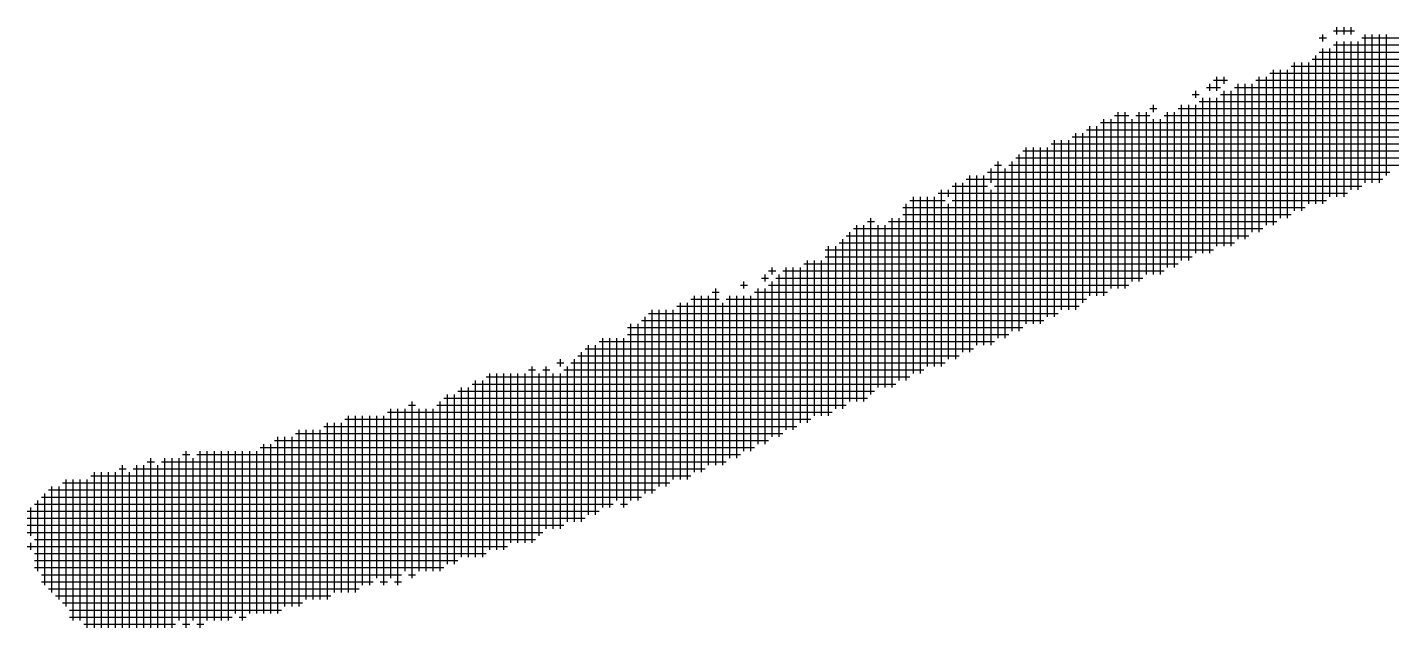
# Model space of a CAD drawing. Header units: feet. Extents: x 0 to 708085, y 0 to 237600.
# Drawn here: x 582597 to 583328, y 11930 to 12251 of the extents above; entities that cross this region are included whole.
import ezdxf

# ---------------------------------------------------------------- set-up
doc = ezdxf.new("R2010")
doc.units = ezdxf.units.FT
doc.header["$LTSCALE"] = 2200
doc.header["$MEASUREMENT"] = 0
doc.layers.add('CX-MISC', color=2, linetype='CONTINUOUS')

msp = doc.modelspace()

# ---------------------------------------------------------------- linework, layer by layer
at = {"layer": 'CX-MISC'}
for p, q in [((583298.38, 12247.42, 9817.04), (583298.38, 12251.2, 9817.04)), ((583302.16, 12247.42, 9817.04), (583302.16, 12251.2, 9817.04)), ((583305.94, 12247.42, 9817.04), (583305.94, 12251.2, 9817.04)), ((583288.93, 12245.53, 9817.04), (583292.71, 12245.53, 9817.04)), ((583290.82, 12243.64, 9817.04), (583290.82, 12247.42, 9817.04)), ((583296.49, 12249.31, 9817.04), (583307.83, 12249.31, 9817.04)), ((583298.38, 12160.48, 9817.04), (583298.38, 12243.64, 9817.04)), ((583302.16, 12160.48, 9817.04), (583302.16, 12243.64, 9817.04)), ((583305.94, 12164.26, 9817.04), (583305.94, 12243.64, 9817.04)), ((583309.72, 12164.26, 9817.04), (583309.72, 12243.64, 9817.04)), ((583311.61, 12245.53, 9817.04), (583504.39, 12245.53, 9817.04)), ((583313.5, 12168.04, 9817.04), (583313.5, 12247.42, 9817.04)), ((583317.28, 12168.04, 9817.04), (583317.28, 12247.42, 9817.04)), ((583321.06, 12168.04, 9817.04), (583321.06, 12247.42, 9817.04)), ((583324.84, 12171.82, 9817.04), (583324.84, 12247.42, 9817.04)), ((583287.04, 12156.7, 9817.04), (583287.04, 12236.08, 9817.04)), ((583288.93, 12237.97, 9817.04), (583489.27, 12237.97, 9817.04)), ((583290.82, 12156.7, 9817.04), (583290.82, 12239.86, 9817.04)), ((583294.6, 12160.48, 9817.04), (583294.6, 12239.86, 9817.04)), ((583296.49, 12241.75, 9817.04), (583500.61, 12241.75, 9817.04)), ((583264.36, 12145.36, 9817.04), (583264.36, 12228.52, 9817.04)), ((583268.14, 12149.14, 9817.04), (583268.14, 12228.52, 9817.04)), ((583271.92, 12149.14, 9817.04), (583271.92, 12228.52, 9817.04)), ((583273.81, 12230.41, 9817.04), (583474.15, 12230.41, 9817.04)), ((583275.7, 12152.92, 9817.04), (583275.7, 12232.3, 9817.04)), ((583279.48, 12152.92, 9817.04), (583279.48, 12232.3, 9817.04)), ((583283.26, 12156.7, 9817.04), (583283.26, 12232.3, 9817.04)), ((583285.15, 12234.19, 9817.04), (583481.71, 12234.19, 9817.04)), ((583232.23, 12222.85, 9817.04), (583239.79, 12222.85, 9817.04)), ((583234.12, 12217.18, 9817.04), (583234.12, 12224.74, 9817.04)), ((583237.9, 12220.96, 9817.04), (583237.9, 12224.74, 9817.04)), ((583254.91, 12222.85, 9817.04), (583451.47, 12222.85, 9817.04)), ((583256.8, 12141.58, 9817.04), (583256.8, 12224.74, 9817.04)), ((583260.58, 12145.36, 9817.04), (583260.58, 12224.74, 9817.04)), ((583262.47, 12226.63, 9817.04), (583462.81, 12226.63, 9817.04)), ((583220.89, 12215.29, 9817.04), (583224.67, 12215.29, 9817.04)), ((583222.78, 12213.4, 9817.04), (583222.78, 12217.18, 9817.04)), ((583228.45, 12219.07, 9817.04), (583236.01, 12219.07, 9817.04)), ((583230.34, 12217.18, 9817.04), (583230.34, 12220.96, 9817.04)), ((583236.01, 12215.29, 9817.04), (583432.57, 12215.29, 9817.04)), ((583237.9, 12134.02, 9817.04), (583237.9, 12217.18, 9817.04)), ((583241.68, 12134.02, 9817.04), (583241.68, 12217.18, 9817.04)), ((583243.57, 12219.07, 9817.04), (583443.91, 12219.07, 9817.04)), ((583245.46, 12137.8, 9817.04), (583245.46, 12220.96, 9817.04)), ((583249.24, 12137.8, 9817.04), (583249.24, 12220.96, 9817.04)), ((583253.02, 12141.58, 9817.04), (583253.02, 12220.96, 9817.04)), ((583198.21, 12207.73, 9817.04), (583201.99, 12207.73, 9817.04)), ((583200.1, 12205.84, 9817.04), (583200.1, 12209.62, 9817.04)), ((583213.33, 12207.73, 9817.04), (583413.67, 12207.73, 9817.04)), ((583215.22, 12126.46, 9817.04), (583215.22, 12209.62, 9817.04)), ((583219, 12126.46, 9817.04), (583219, 12209.62, 9817.04)), ((583222.78, 12130.24, 9817.04), (583222.78, 12209.62, 9817.04)), ((583224.67, 12211.51, 9817.04), (583417.45, 12211.51, 9817.04)), ((583226.56, 12130.24, 9817.04), (583226.56, 12213.4, 9817.04)), ((583230.34, 12130.24, 9817.04), (583230.34, 12213.4, 9817.04)), ((583234.12, 12134.02, 9817.04), (583234.12, 12213.4, 9817.04)), ((583171.75, 12200.17, 9817.04), (583394.77, 12200.17, 9817.04)), ((583173.64, 12107.56, 9817.04), (583173.64, 12202.06, 9817.04)), ((583177.42, 12111.34, 9817.04), (583177.42, 12202.06, 9817.04)), ((583179.31, 12203.95, 9817.04), (583186.87, 12203.95, 9817.04)), ((583181.2, 12111.34, 9817.04), (583181.2, 12205.84, 9817.04)), ((583184.98, 12111.34, 9817.04), (583184.98, 12205.84, 9817.04)), ((583188.76, 12115.12, 9817.04), (583188.76, 12202.06, 9817.04)), ((583190.65, 12203.95, 9817.04), (583198.21, 12203.95, 9817.04)), ((583192.54, 12115.12, 9817.04), (583192.54, 12205.84, 9817.04)), ((583196.32, 12118.9, 9817.04), (583196.32, 12205.84, 9817.04)), ((583200.1, 12118.9, 9817.04), (583200.1, 12202.06, 9817.04)), ((583203.88, 12118.9, 9817.04), (583203.88, 12202.06, 9817.04)), ((583205.77, 12203.95, 9817.04), (583406.11, 12203.95, 9817.04)), ((583207.66, 12122.68, 9817.04), (583207.66, 12205.84, 9817.04)), ((583211.44, 12122.68, 9817.04), (583211.44, 12205.84, 9817.04)), ((583156.63, 12192.61, 9817.04), (583375.87, 12192.61, 9817.04)), ((583158.52, 12100, 9817.04), (583158.52, 12194.5, 9817.04)), ((583162.3, 12103.78, 9817.04), (583162.3, 12194.5, 9817.04)), ((583164.19, 12196.39, 9817.04), (583387.21, 12196.39, 9817.04)), ((583166.08, 12107.56, 9817.04), (583166.08, 12198.28, 9817.04)), ((583169.86, 12107.56, 9817.04), (583169.86, 12198.28, 9817.04)), ((583130.17, 12185.05, 9817.04), (583356.97, 12185.05, 9817.04)), ((583132.06, 12092.44, 9817.04), (583132.06, 12186.94, 9817.04)), ((583135.84, 12092.44, 9817.04), (583135.84, 12186.94, 9817.04)), ((583139.62, 12092.44, 9817.04), (583139.62, 12186.94, 9817.04)), ((583143.4, 12096.22, 9817.04), (583143.4, 12186.94, 9817.04)), ((583145.29, 12188.83, 9817.04), (583368.31, 12188.83, 9817.04)), ((583147.18, 12096.22, 9817.04), (583147.18, 12190.72, 9817.04)), ((583150.96, 12100, 9817.04), (583150.96, 12190.72, 9817.04)), ((583154.74, 12100, 9817.04), (583154.74, 12190.72, 9817.04)), ((583115.05, 12177.49, 9817.04), (583118.83, 12177.49, 9817.04)), ((583116.94, 12084.88, 9817.04), (583116.94, 12179.38, 9817.04)), ((583122.61, 12177.49, 9817.04), (583334.29, 12177.49, 9817.04)), ((583124.5, 12088.66, 9817.04), (583124.5, 12179.38, 9817.04)), ((583126.39, 12181.27, 9817.04), (583349.41, 12181.27, 9817.04)), ((583128.28, 12088.66, 9817.04), (583128.28, 12183.16, 9817.04)), ((583099.93, 12169.93, 9817.04), (583322.95, 12169.93, 9817.04)), ((583101.82, 12077.32, 9817.04), (583101.82, 12171.82, 9817.04)), ((583105.6, 12081.1, 9817.04), (583105.6, 12171.82, 9817.04)), ((583109.38, 12081.1, 9817.04), (583109.38, 12171.82, 9817.04)), ((583111.27, 12173.71, 9817.04), (583326.73, 12173.71, 9817.04)), ((583113.16, 12168.04, 9817.04), (583113.16, 12175.6, 9817.04)), ((583120.72, 12084.88, 9817.04), (583120.72, 12175.6, 9817.04)), ((583086.7, 12069.76, 9817.04), (583086.7, 12164.26, 9817.04)), ((583090.48, 12160.48, 9817.04), (583090.48, 12164.26, 9817.04)), ((583092.37, 12166.15, 9817.04), (583111.27, 12166.15, 9817.04)), ((583094.26, 12073.54, 9817.04), (583094.26, 12168.04, 9817.04)), ((583098.04, 12077.32, 9817.04), (583098.04, 12168.04, 9817.04)), ((583113.16, 12081.1, 9817.04), (583113.16, 12164.26, 9817.04)), ((583115.05, 12166.15, 9817.04), (583311.61, 12166.15, 9817.04)), ((583067.8, 12062.2, 9817.04), (583067.8, 12156.7, 9817.04)), ((583069.69, 12158.59, 9817.04), (583088.59, 12158.59, 9817.04)), ((583071.58, 12065.98, 9817.04), (583071.58, 12160.48, 9817.04)), ((583075.36, 12065.98, 9817.04), (583075.36, 12160.48, 9817.04)), ((583079.14, 12069.76, 9817.04), (583079.14, 12160.48, 9817.04)), ((583082.92, 12069.76, 9817.04), (583082.92, 12160.48, 9817.04)), ((583084.81, 12162.37, 9817.04), (583304.05, 12162.37, 9817.04)), ((583090.48, 12073.54, 9817.04), (583090.48, 12156.7, 9817.04)), ((583092.37, 12158.59, 9817.04), (583292.71, 12158.59, 9817.04)), ((583048.9, 12054.64, 9817.04), (583048.9, 12149.14, 9817.04)), ((583060.24, 12058.42, 9817.04), (583060.24, 12149.14, 9817.04)), ((583064.02, 12062.2, 9817.04), (583064.02, 12149.14, 9817.04)), ((583065.91, 12154.81, 9817.04), (583281.37, 12154.81, 9817.04)), ((583065.91, 12151.03, 9817.04), (583273.81, 12151.03, 9817.04)), ((583037.56, 12050.86, 9817.04), (583037.56, 12141.58, 9817.04)), ((583039.45, 12143.47, 9817.04), (583258.69, 12143.47, 9817.04)), ((583041.34, 12050.86, 9817.04), (583041.34, 12145.36, 9817.04)), ((583045.12, 12050.86, 9817.04), (583045.12, 12145.36, 9817.04)), ((583047.01, 12147.25, 9817.04), (583050.79, 12147.25, 9817.04)), ((583052.68, 12058.42, 9817.04), (583052.68, 12145.36, 9817.04)), ((583056.46, 12058.42, 9817.04), (583056.46, 12145.36, 9817.04)), ((583058.35, 12147.25, 9817.04), (583266.25, 12147.25, 9817.04)), ((583026.22, 12043.3, 9817.04), (583026.22, 12134.02, 9817.04)), ((583030, 12047.08, 9817.04), (583030, 12134.02, 9817.04)), ((583031.89, 12135.91, 9817.04), (583243.57, 12135.91, 9817.04)), ((583033.78, 12047.08, 9817.04), (583033.78, 12137.8, 9817.04)), ((583035.67, 12139.69, 9817.04), (583251.13, 12139.69, 9817.04)), ((583014.88, 12039.52, 9817.04), (583014.88, 12126.46, 9817.04)), ((583018.66, 12043.3, 9817.04), (583018.66, 12126.46, 9817.04)), ((583022.44, 12043.3, 9817.04), (583022.44, 12126.46, 9817.04)), ((583024.33, 12132.13, 9817.04), (583232.23, 12132.13, 9817.04)), ((583024.33, 12128.35, 9817.04), (583220.89, 12128.35, 9817.04)), ((582992.2, 12115.12, 9817.04), (582992.2, 12118.9, 9817.04)), ((582994.09, 12120.79, 9817.04), (582997.87, 12120.79, 9817.04)), ((582995.98, 12118.9, 9817.04), (582995.98, 12122.68, 9817.04)), ((582999.76, 12031.96, 9817.04), (582999.76, 12118.9, 9817.04)), ((583001.65, 12120.79, 9817.04), (583205.77, 12120.79, 9817.04)), ((583003.54, 12035.74, 9817.04), (583003.54, 12122.68, 9817.04)), ((583007.32, 12035.74, 9817.04), (583007.32, 12122.68, 9817.04)), ((583011.1, 12039.52, 9817.04), (583011.1, 12122.68, 9817.04)), ((583012.99, 12124.57, 9817.04), (583213.33, 12124.57, 9817.04)), ((582978.97, 12113.23, 9817.04), (582982.75, 12113.23, 9817.04)), ((582980.86, 12111.34, 9817.04), (582980.86, 12115.12, 9817.04)), ((582990.31, 12117.01, 9817.04), (582994.09, 12117.01, 9817.04)), ((582994.09, 12113.23, 9817.04), (583186.87, 12113.23, 9817.04)), ((582995.98, 12031.96, 9817.04), (582995.98, 12115.12, 9817.04)), ((582997.87, 12117.01, 9817.04), (583194.43, 12117.01, 9817.04)), ((582952.51, 12105.67, 9817.04), (582967.63, 12105.67, 9817.04)), ((582954.4, 12013.06, 9817.04), (582954.4, 12107.56, 9817.04)), ((582958.18, 12013.06, 9817.04), (582958.18, 12107.56, 9817.04)), ((582961.96, 12016.84, 9817.04), (582961.96, 12107.56, 9817.04)), ((582963.85, 12109.45, 9817.04), (582967.63, 12109.45, 9817.04)), ((582965.74, 12016.84, 9817.04), (582965.74, 12111.34, 9817.04)), ((582971.41, 12105.67, 9817.04), (583164.19, 12105.67, 9817.04)), ((582973.3, 12020.62, 9817.04), (582973.3, 12107.56, 9817.04)), ((582977.08, 12020.62, 9817.04), (582977.08, 12107.56, 9817.04)), ((582980.86, 12024.4, 9817.04), (582980.86, 12107.56, 9817.04)), ((582984.64, 12024.4, 9817.04), (582984.64, 12107.56, 9817.04)), ((582986.53, 12109.45, 9817.04), (583175.53, 12109.45, 9817.04)), ((582988.42, 12028.18, 9817.04), (582988.42, 12111.34, 9817.04)), ((582992.2, 12028.18, 9817.04), (582992.2, 12111.34, 9817.04)), ((582929.83, 12098.11, 9817.04), (583149.07, 12098.11, 9817.04)), ((582931.72, 12001.72, 9817.04), (582931.72, 12100, 9817.04)), ((582935.5, 12005.5, 9817.04), (582935.5, 12100, 9817.04)), ((582939.28, 12005.5, 9817.04), (582939.28, 12100, 9817.04)), ((582943.06, 12009.28, 9817.04), (582943.06, 12100, 9817.04)), ((582944.95, 12101.89, 9817.04), (583160.41, 12101.89, 9817.04)), ((582946.84, 12009.28, 9817.04), (582946.84, 12103.78, 9817.04)), ((582950.62, 12009.28, 9817.04), (582950.62, 12103.78, 9817.04)), ((582969.52, 12016.84, 9817.04), (582969.52, 12103.78, 9817.04)), ((582918.49, 12090.55, 9817.04), (583130.17, 12090.55, 9817.04)), ((582920.38, 11997.94, 9817.04), (582920.38, 12092.44, 9817.04)), ((582924.16, 11997.94, 9817.04), (582924.16, 12092.44, 9817.04)), ((582926.05, 12094.33, 9817.04), (583141.51, 12094.33, 9817.04)), ((582927.94, 12001.72, 9817.04), (582927.94, 12096.22, 9817.04)), ((582903.37, 12082.99, 9817.04), (583115.05, 12082.99, 9817.04)), ((582905.26, 11994.16, 9817.04), (582905.26, 12084.88, 9817.04)), ((582909.04, 11994.16, 9817.04), (582909.04, 12084.88, 9817.04)), ((582912.82, 11997.94, 9817.04), (582912.82, 12084.88, 9817.04)), ((582916.6, 11994.16, 9817.04), (582916.6, 12084.88, 9817.04)), ((582918.49, 12086.77, 9817.04), (583122.61, 12086.77, 9817.04)), ((582892.03, 12075.43, 9817.04), (583096.15, 12075.43, 9817.04)), ((582893.92, 11986.6, 9817.04), (582893.92, 12077.32, 9817.04)), ((582895.81, 12079.21, 9817.04), (583103.71, 12079.21, 9817.04)), ((582897.7, 11990.38, 9817.04), (582897.7, 12081.1, 9817.04)), ((582901.48, 11990.38, 9817.04), (582901.48, 12081.1, 9817.04)), ((582865.57, 12067.87, 9817.04), (582869.35, 12067.87, 9817.04)), ((582867.46, 11975.26, 9817.04), (582867.46, 12069.76, 9817.04)), ((582873.13, 12067.87, 9817.04), (582876.91, 12067.87, 9817.04)), ((582875.02, 11982.82, 9817.04), (582875.02, 12069.76, 9817.04)), ((582880.69, 12071.65, 9817.04), (582884.47, 12071.65, 9817.04)), ((582882.58, 12069.76, 9817.04), (582882.58, 12073.54, 9817.04)), ((582884.47, 12067.87, 9817.04), (583077.25, 12067.87, 9817.04)), ((582886.36, 11986.6, 9817.04), (582886.36, 12069.76, 9817.04)), ((582888.25, 12071.65, 9817.04), (583088.59, 12071.65, 9817.04)), ((582890.14, 11986.6, 9817.04), (582890.14, 12073.54, 9817.04)), ((582835.33, 12060.31, 9817.04), (583062.13, 12060.31, 9817.04)), ((582837.22, 11967.7, 9817.04), (582837.22, 12062.2, 9817.04)), ((582841, 11967.7, 9817.04), (582841, 12062.2, 9817.04)), ((582842.89, 12064.09, 9817.04), (583069.69, 12064.09, 9817.04)), ((582844.78, 11971.48, 9817.04), (582844.78, 12065.98, 9817.04)), ((582848.56, 11971.48, 9817.04), (582848.56, 12065.98, 9817.04)), ((582852.34, 11971.48, 9817.04), (582852.34, 12065.98, 9817.04)), ((582856.12, 11975.26, 9817.04), (582856.12, 12065.98, 9817.04)), ((582859.9, 11975.26, 9817.04), (582859.9, 12065.98, 9817.04)), ((582863.68, 11975.26, 9817.04), (582863.68, 12065.98, 9817.04)), ((582871.24, 11979.04, 9817.04), (582871.24, 12065.98, 9817.04)), ((582878.8, 11982.82, 9817.04), (582878.8, 12065.98, 9817.04)), ((582882.58, 11982.82, 9817.04), (582882.58, 12065.98, 9817.04)), ((582822.1, 11963.92, 9817.04), (582822.1, 12054.64, 9817.04)), ((582825.88, 11963.92, 9817.04), (582825.88, 12054.64, 9817.04)), ((582827.77, 12056.53, 9817.04), (583050.79, 12056.53, 9817.04)), ((582829.66, 11967.7, 9817.04), (582829.66, 12058.42, 9817.04)), ((582833.44, 11967.7, 9817.04), (582833.44, 12058.42, 9817.04)), ((582791.86, 11956.36, 9817.04), (582791.86, 12047.08, 9817.04)), ((582795.64, 11952.58, 9817.04), (582795.64, 12047.08, 9817.04)), ((582799.42, 11960.14, 9817.04), (582799.42, 12047.08, 9817.04)), ((582801.31, 12048.97, 9817.04), (582805.09, 12048.97, 9817.04)), ((582803.2, 11956.36, 9817.04), (582803.2, 12050.86, 9817.04)), ((582806.98, 11960.14, 9817.04), (582806.98, 12047.08, 9817.04)), ((582810.76, 11960.14, 9817.04), (582810.76, 12047.08, 9817.04)), ((582814.54, 11960.14, 9817.04), (582814.54, 12047.08, 9817.04)), ((582816.43, 12048.97, 9817.04), (583035.67, 12048.97, 9817.04)), ((582818.32, 11960.14, 9817.04), (582818.32, 12050.86, 9817.04)), ((582820.21, 12052.75, 9817.04), (583047.01, 12052.75, 9817.04)), ((582757.84, 11945.02, 9817.04), (582757.84, 12039.52, 9817.04)), ((582761.62, 11948.8, 9817.04), (582761.62, 12039.52, 9817.04)), ((582765.4, 11948.8, 9817.04), (582765.4, 12039.52, 9817.04)), ((582767.29, 12041.41, 9817.04), (583016.77, 12041.41, 9817.04)), ((582769.18, 11948.8, 9817.04), (582769.18, 12043.3, 9817.04)), ((582772.96, 11948.8, 9817.04), (582772.96, 12043.3, 9817.04)), ((582776.74, 11952.58, 9817.04), (582776.74, 12043.3, 9817.04)), ((582780.52, 11952.58, 9817.04), (582780.52, 12043.3, 9817.04)), ((582784.3, 11956.36, 9817.04), (582784.3, 12043.3, 9817.04)), ((582788.08, 11952.58, 9817.04), (582788.08, 12043.3, 9817.04)), ((582789.97, 12045.19, 9817.04), (583028.11, 12045.19, 9817.04)), ((582731.38, 11937.46, 9817.04), (582731.38, 12031.96, 9817.04)), ((582735.16, 11941.24, 9817.04), (582735.16, 12031.96, 9817.04)), ((582738.94, 11941.24, 9817.04), (582738.94, 12031.96, 9817.04)), ((582740.83, 12033.85, 9817.04), (583001.65, 12033.85, 9817.04)), ((582742.72, 11941.24, 9817.04), (582742.72, 12035.74, 9817.04)), ((582746.5, 11945.02, 9817.04), (582746.5, 12035.74, 9817.04)), ((582750.28, 11945.02, 9817.04), (582750.28, 12035.74, 9817.04)), ((582754.06, 11945.02, 9817.04), (582754.06, 12035.74, 9817.04)), ((582755.95, 12037.63, 9817.04), (583009.21, 12037.63, 9817.04)), ((582682.24, 11929.9, 9817.04), (582682.24, 12024.4, 9817.04)), ((582689.8, 11929.9, 9817.04), (582689.8, 12024.4, 9817.04)), ((582693.58, 11933.68, 9817.04), (582693.58, 12024.4, 9817.04)), ((582697.36, 11933.68, 9817.04), (582697.36, 12024.4, 9817.04)), ((582701.14, 11933.68, 9817.04), (582701.14, 12024.4, 9817.04)), ((582704.92, 11933.68, 9817.04), (582704.92, 12024.4, 9817.04)), ((582708.7, 11937.46, 9817.04), (582708.7, 12024.4, 9817.04)), ((582712.48, 11933.68, 9817.04), (582712.48, 12024.4, 9817.04)), ((582716.26, 11937.46, 9817.04), (582716.26, 12024.4, 9817.04)), ((582720.04, 11937.46, 9817.04), (582720.04, 12024.4, 9817.04)), ((582721.93, 12026.29, 9817.04), (582986.53, 12026.29, 9817.04)), ((582723.82, 11937.46, 9817.04), (582723.82, 12028.18, 9817.04)), ((582727.6, 11937.46, 9817.04), (582727.6, 12028.18, 9817.04)), ((582729.49, 12030.07, 9817.04), (582994.09, 12030.07, 9817.04)), ((582648.22, 11929.9, 9817.04), (582648.22, 12016.84, 9817.04)), ((582655.78, 11929.9, 9817.04), (582655.78, 12016.84, 9817.04)), ((582659.56, 11929.9, 9817.04), (582659.56, 12016.84, 9817.04)), ((582661.45, 12018.73, 9817.04), (582665.23, 12018.73, 9817.04)), ((582663.34, 11929.9, 9817.04), (582663.34, 12020.62, 9817.04)), ((582667.12, 11929.9, 9817.04), (582667.12, 12016.84, 9817.04)), ((582669.01, 12018.73, 9817.04), (582971.41, 12018.73, 9817.04)), ((582670.9, 11929.9, 9817.04), (582670.9, 12020.62, 9817.04)), ((582674.68, 11929.9, 9817.04), (582674.68, 12020.62, 9817.04)), ((582678.46, 11933.68, 9817.04), (582678.46, 12020.62, 9817.04)), ((582680.35, 12022.51, 9817.04), (582684.13, 12022.51, 9817.04)), ((582686.02, 11933.68, 9817.04), (582686.02, 12020.62, 9817.04)), ((582687.91, 12022.51, 9817.04), (582978.97, 12022.51, 9817.04)), ((582617.98, 11941.24, 9817.04), (582617.98, 12009.28, 9817.04)), ((582621.76, 11933.68, 9817.04), (582621.76, 12009.28, 9817.04)), ((582625.54, 11933.68, 9817.04), (582625.54, 12009.28, 9817.04)), ((582629.32, 11929.9, 9817.04), (582629.32, 12009.28, 9817.04)), ((582631.21, 12011.17, 9817.04), (582952.51, 12011.17, 9817.04)), ((582633.1, 11929.9, 9817.04), (582633.1, 12013.06, 9817.04)), ((582636.88, 11929.9, 9817.04), (582636.88, 12013.06, 9817.04)), ((582640.66, 11929.9, 9817.04), (582640.66, 12013.06, 9817.04)), ((582644.44, 11929.9, 9817.04), (582644.44, 12013.06, 9817.04)), ((582646.33, 12014.95, 9817.04), (582650.11, 12014.95, 9817.04)), ((582652, 11929.9, 9817.04), (582652, 12013.06, 9817.04)), ((582653.89, 12014.95, 9817.04), (582960.07, 12014.95, 9817.04)), ((582608.53, 12003.61, 9817.04), (582933.61, 12003.61, 9817.04)), ((582610.42, 11948.8, 9817.04), (582610.42, 12005.5, 9817.04)), ((582614.2, 11945.02, 9817.04), (582614.2, 12005.5, 9817.04)), ((582616.09, 12007.39, 9817.04), (582941.17, 12007.39, 9817.04)), ((582600.97, 11996.05, 9817.04), (582910.93, 11996.05, 9817.04)), ((582602.86, 11960.14, 9817.04), (582602.86, 11997.94, 9817.04)), ((582604.75, 11999.83, 9817.04), (582926.05, 11999.83, 9817.04)), ((582606.64, 11952.58, 9817.04), (582606.64, 12001.72, 9817.04)), ((582914.71, 11996.05, 9817.04), (582918.49, 11996.05, 9817.04)), ((582597.19, 11992.27, 9817.04), (582903.37, 11992.27, 9817.04)), ((582597.19, 11988.49, 9817.04), (582895.81, 11988.49, 9817.04)), ((582599.08, 11979.04, 9817.04), (582599.08, 11994.16, 9817.04)), ((582597.19, 11984.71, 9817.04), (582884.47, 11984.71, 9817.04)), ((582597.19, 11980.93, 9817.04), (582873.13, 11980.93, 9817.04)), ((582597.19, 11973.37, 9817.04), (582854.23, 11973.37, 9817.04)), ((582599.08, 11971.48, 9817.04), (582599.08, 11975.26, 9817.04)), ((582600.97, 11977.15, 9817.04), (582869.35, 11977.15, 9817.04)), ((582600.97, 11969.59, 9817.04), (582842.89, 11969.59, 9817.04)), ((582600.97, 11965.81, 9817.04), (582827.77, 11965.81, 9817.04)), ((582600.97, 11962.03, 9817.04), (582820.21, 11962.03, 9817.04)), ((582604.75, 11958.25, 9817.04), (582797.53, 11958.25, 9817.04)), ((582801.31, 11958.25, 9817.04), (582805.09, 11958.25, 9817.04)), ((582604.75, 11954.47, 9817.04), (582782.41, 11954.47, 9817.04)), ((582786.19, 11954.47, 9817.04), (582789.97, 11954.47, 9817.04)), ((582793.75, 11954.47, 9817.04), (582797.53, 11954.47, 9817.04)), ((582608.53, 11950.69, 9817.04), (582774.85, 11950.69, 9817.04)), ((582612.31, 11946.91, 9817.04), (582759.73, 11946.91, 9817.04)), ((582616.09, 11943.13, 9817.04), (582744.61, 11943.13, 9817.04)), ((582619.87, 11939.35, 9817.04), (582733.27, 11939.35, 9817.04)), ((582619.87, 11935.57, 9817.04), (582706.81, 11935.57, 9817.04)), ((582627.43, 11931.79, 9817.04), (582676.57, 11931.79, 9817.04)), ((582680.35, 11931.79, 9817.04), (582684.13, 11931.79, 9817.04)), ((582687.91, 11931.79, 9817.04), (582691.69, 11931.79, 9817.04)), ((582710.59, 11935.57, 9817.04), (582714.37, 11935.57, 9817.04))]:
    msp.add_line(p, q, dxfattribs=at)

doc.saveas('drawing.dxf')
